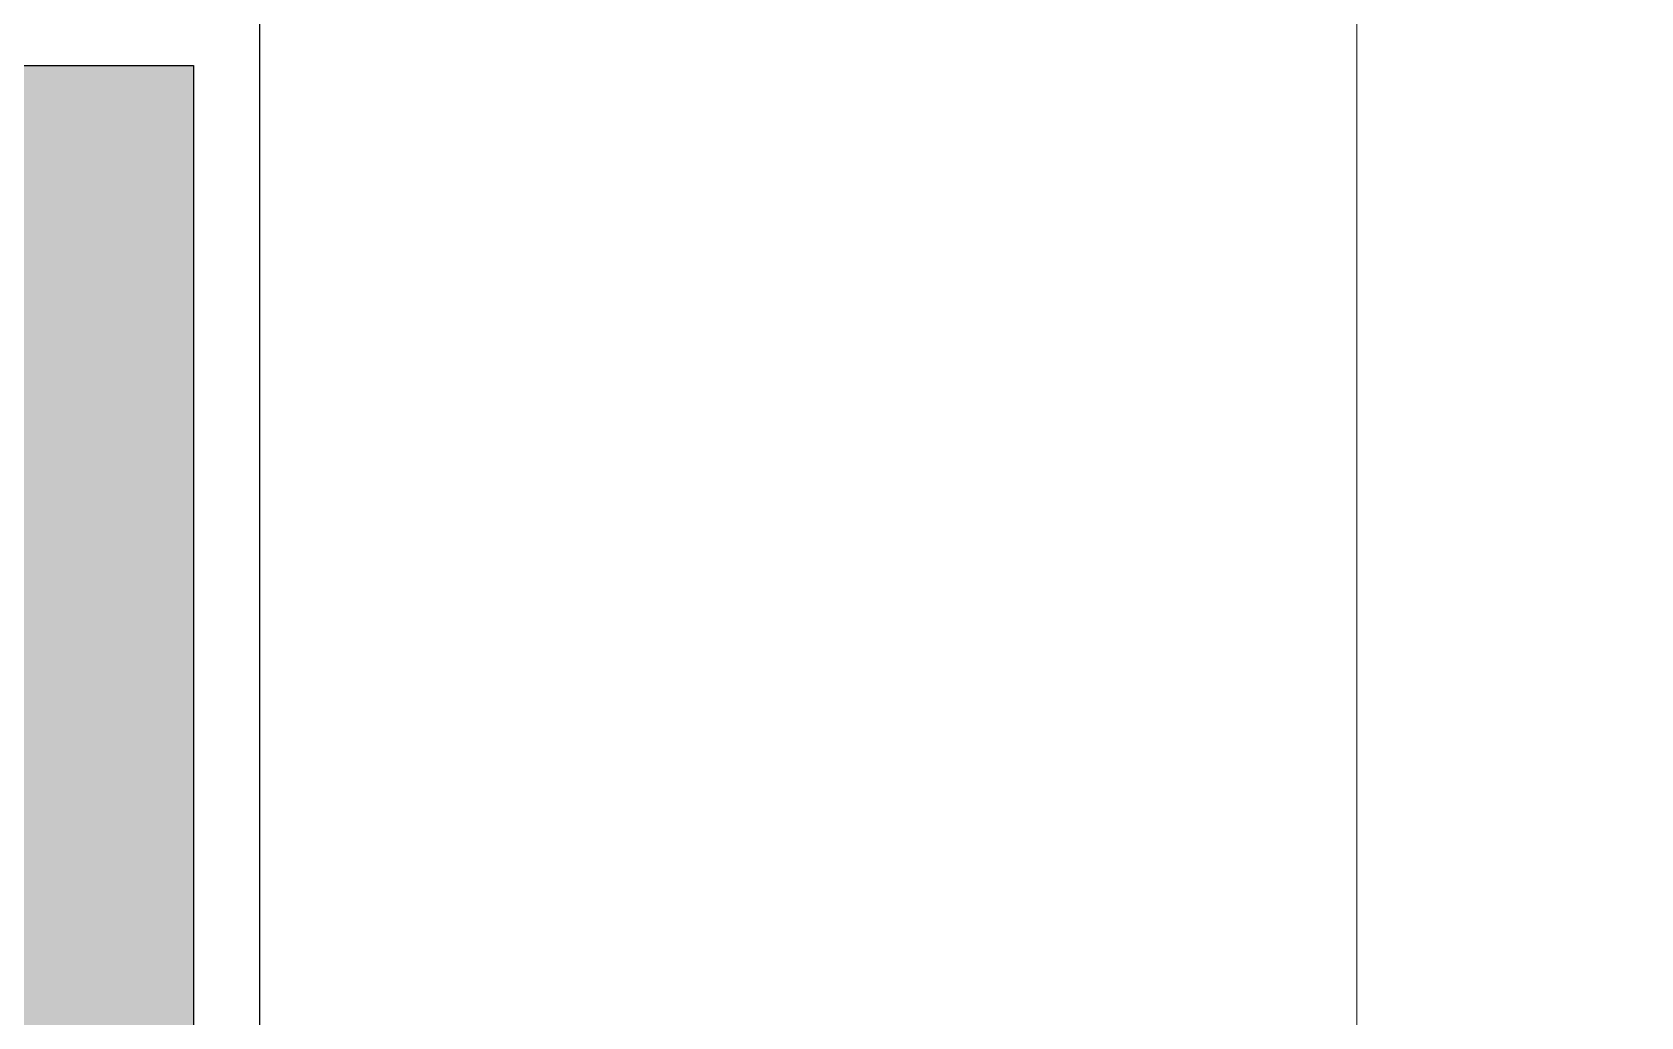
# Model space of a CAD drawing. Header units: millimetres. Extents: x 14753 to 45183, y 5640 to 19518.
# Drawn here: x 41405.1 to 41432.3, y 18274.57 to 18291.22 of the extents above; entities that cross this region are included whole.
import ezdxf

# ---------------------------------------------------------------- set-up
doc = ezdxf.new("R2010")
doc.units = ezdxf.units.MM
doc.linetypes.add('DASHDOT2', pattern=[0.5, 0.25, -0.125, 0, -0.125])
doc.linetypes.add('HIDDEN', pattern=[0.375, 0.25, -0.125])
for name, color, linetype in [('5', 5, 'HIDDEN'), ('SIVA', 8, 'Continuous'), ('tarama', 253, 'Continuous')]:
    doc.layers.add(name, color=color, linetype=linetype)
doc.layers.add('YAZI', color=1, linetype='Continuous', lineweight=0)

# ---------------------------------------------------------------- blocks, each defined once
blk = doc.blocks.new('A$C1A495F32')
at = {"layer": 'tarama', "ltscale": 10}
h = blk.add_hatch(dxfattribs=at)
h.set_pattern_fill('DOTS', color=256, scale=0.01, style=0)
h.set_pattern_definition([(0, (0.008342, 3.45), (0.0079375, 0.015875), [0, -0.015875])])
h.paths.add_polyline_path([(2.05, 3.7), (2.03006, 3.7, -0.414214), (2.025, 3.70506), (2.025, 3.79494, -0.414214), (2.03006, 3.8, 0.414214), (2.025, 3.79494, -0.414214), (2.03006, 3.8), (2.03664, 3.8), (2.05, 3.8), (2.05, 4.05), (0.01202, 4.05, 0.003342), (0.00834, 4), (2, 4), (2, 3.5), (0.00834, 3.5, 0.024196), (0.05, 3.13967), (0.05, 3.45), (2.05, 3.45)])
at = {"layer": 'SIVA'}
blk.add_line((2.0625, 3.8), (2.0625, 4.0625), dxfattribs=at)
at = {"layer": 'SIVA', "ltscale": 10}
blk.add_lwpolyline([(0.01202, 4.05), (2.05, 4.05), (2.05, 3.8)], dxfattribs=at)
at = {"layer": 'tarama', "linetype": 'DASHDOT2', "ltscale": 50}
blk.add_circle((3.75, 3.75), 3.75, dxfattribs=at)
at = {"layer": 'YAZI', "linetype": 'Continuous'}
blk.add_lwpolyline([(2.26854, 3.80878), (2.26854, 4.16361), (2.65558, 4.55066)], dxfattribs=at)

msp = doc.modelspace()

# ---------------------------------------------------------------- block references
at = {"layer": '5', "color": 8, "linetype": 'ByBlock', "xscale": 90.00000000014552, "yscale": 90.00000000014552, "zscale": 90.00000000014552}
msp.add_blockref('A$C1A495F32', (41223.326, 17926.161, -574.204), dxfattribs=at)

doc.saveas('drawing.dxf')
